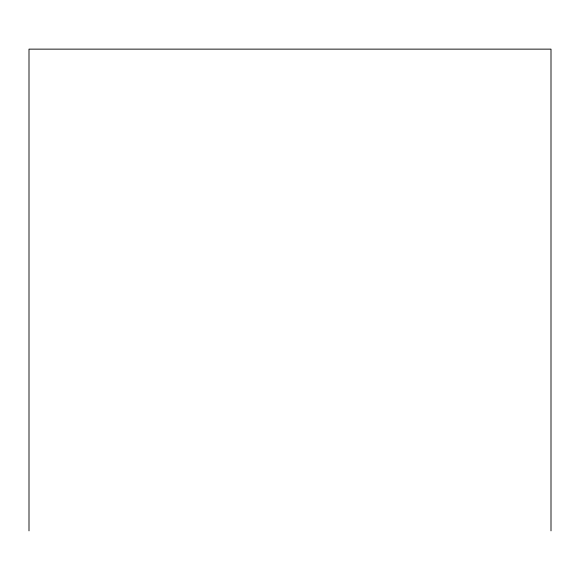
<?xml version="1.0" encoding="UTF-8"?>
<svg xmlns="http://www.w3.org/2000/svg" width="580" height="580" viewBox="0 0 580 580"><rect width="100%" height="100%" fill="white"/><g stroke="black" fill="none" stroke-linecap="round" stroke-linejoin="round"><path stroke-width="0.87" d="M551 530.86L551 49.14L29 49.14L29 530.86"/></g></svg>
